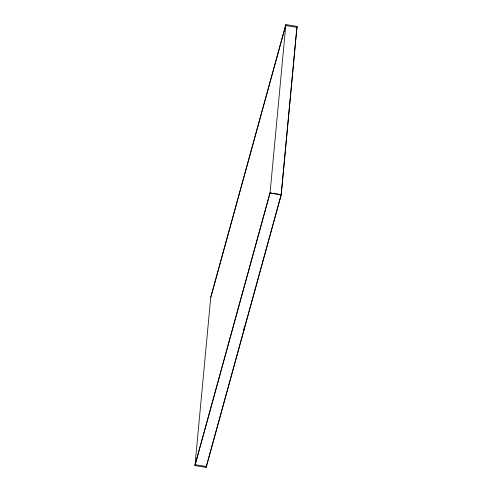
<?xml version="1.0" encoding="UTF-8"?>
<svg xmlns="http://www.w3.org/2000/svg" width="492" height="492" viewBox="0 0 492 492"><rect width="100%" height="100%" fill="white"/><g stroke="black" fill="none" stroke-linecap="round" stroke-linejoin="round"><path stroke-width="0.74" d="M194.967 465.586L210.767 297.174L285.846 24.6L297.033 26.414L281.233 194.826L206.154 467.4L194.967 465.586L270.047 193.018L285.846 24.6M206.154 467.4L206.443 464.35M206.382 465.733L206.529 464.208M281.178 194.709L269.985 192.895L195.121 464.688L206.314 466.502L281.178 194.709L296.879 27.312L285.686 25.498L210.822 297.291M243.743 330.606L244.536 326.067M296.479 29.582L296.879 27.312L296.473 28.794M296.424 28.634L297.033 26.414M270.047 193.018L281.233 194.826"/></g></svg>
